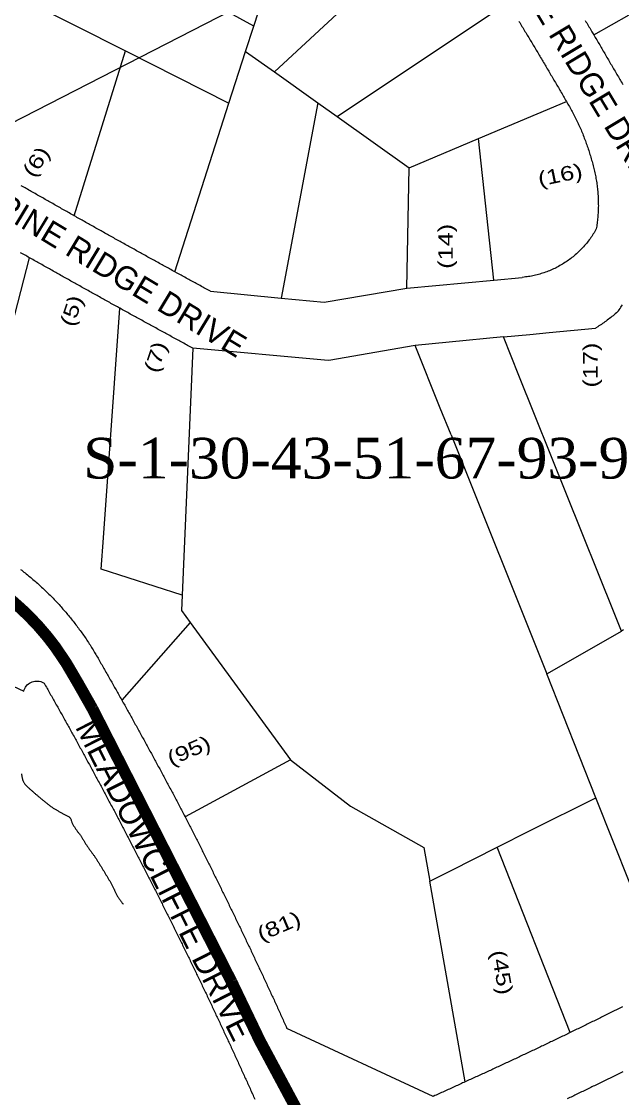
# Model space of a CAD drawing. Header units: millimetres. Extents: x 1745962 to 1749233, y 4525379 to 4529927.
# Drawn here: x 1748419.1 to 1748625.9, y 4527647.4 to 4528018 of the extents above; entities that cross this region are included whole.
import ezdxf
from ezdxf.enums import TextEntityAlignment as Align

# ---------------------------------------------------------------- set-up
doc = ezdxf.new("R2010")
doc.units = ezdxf.units.MM
doc.header["$LTSCALE"] = 10
doc.header["$MEASUREMENT"] = 0
for name, color, linetype in [('AROLL_ADDRESS', 44, 'Continuous'), ('AROLL_LOTS', 8, 'Continuous'), ('AROLL_ROADS', 7, 'Continuous'), ('WATER', 5, 'Continuous'), ('ZONING_STANDARDS', 140, 'Continuous'), ('ZONING_ZONES', 140, 'Continuous')]:
    doc.layers.add(name, color=color, linetype=linetype)
doc.styles.add('DUTCH', font='dutcheb.ttf')
doc.styles.add('Univers Condensed', font='UNVR57W.TTF')
doc.styles.add('Univers Light Condensed', font='unvr47a.ttf')

msp = doc.modelspace()

# ---------------------------------------------------------------- linework, layer by layer
at = {"layer": 'AROLL_LOTS'}
for p, q in [((1748616.05, 4528013.42), (1748710.79, 4528066.92)), ((1748499.05, 4528016.43), (1748430.33, 4528054.35)), ((1748506.19, 4528000.66), (1748566.02, 4528056.18)), ((1748499.05, 4528016.43), (1748507.57, 4528042.92)), ((1748419.6, 4528025.82), (1748454.92, 4528007.92)), ((1748527.7, 4527985.36), (1748586.42, 4528024.47)), ((1748496.25, 4528007.73), (1748499.05, 4528016.43)), ((1748437.29, 4527951.14), (1748454.92, 4528007.92)), ((1748454.92, 4528007.92), (1748490.52, 4527989.9)), ((1748490.52, 4527989.9), (1748496.25, 4528007.73)), ((1748496.25, 4528007.73), (1748506.19, 4528000.66)), ((1748506.19, 4528000.66), (1748521.1, 4527990.06)), ((1748471.86, 4527931.89), (1748490.52, 4527989.9)), ((1748521.1, 4527990.06), (1748508.52, 4527922.82)), ((1748521.1, 4527990.06), (1748527.7, 4527985.36)), ((1748576.44, 4527977.76), (1748606.65, 4527990.47)), ((1748527.7, 4527985.36), (1748552.55, 4527967.7)), ((1748552.55, 4527967.7), (1748576.44, 4527977.76)), ((1748581.68, 4527929.04), (1748576.44, 4527977.76)), ((1748551.67, 4527926.25), (1748552.55, 4527967.7)), ((1748406.86, 4527878.58), (1748421.88, 4527936.72)), ((1748551.67, 4527926.25), (1748581.68, 4527929.04)), ((1748581.68, 4527929.04), (1748591.41, 4527929.95)), ((1748484.12, 4527925.18), (1748508.52, 4527922.82)), ((1748523.32, 4527921.38), (1748551.67, 4527926.25)), ((1748447.35, 4527840.26), (1748452.99, 4527919.32)), ((1748508.52, 4527922.82), (1748523.32, 4527921.38)), ((1748600.67, 4527910.95), (1748616.69, 4527912.48)), ((1748584.96, 4527909.45), (1748566.28, 4527907.67)), ((1748584.96, 4527909.45), (1748594.08, 4527910.32)), ((1748594.08, 4527910.32), (1748600.67, 4527910.95)), ((1748478.05, 4527905.59), (1748474.39, 4527820.62)), ((1748523.4, 4527901.48), (1748478.05, 4527905.59)), ((1748554.56, 4527906.55), (1748524.87, 4527901.34)), ((1748566.28, 4527907.67), (1748554.56, 4527906.55)), ((1748563.25, 4527884.93), (1748554.56, 4527906.55)), ((1748524.87, 4527901.34), (1748523.4, 4527901.48)), ((1748566.95, 4527875.71), (1748563.25, 4527884.93)), ((1748566.95, 4527875.71), (1748599.94, 4527793.55)), ((1748446.52, 4527829.51), (1748447.35, 4527840.26)), ((1748474.39, 4527820.62), (1748446.52, 4527829.51)), ((1748474.39, 4527820.62), (1748474.16, 4527815.31)), ((1748474.16, 4527815.31), (1748477.21, 4527811.14)), ((1748625.59, 4527808.21), (1748623.08, 4527814.45)), ((1748477.21, 4527811.14), (1748453.67, 4527784.41)), ((1748477.21, 4527811.14), (1748511.66, 4527763.85)), ((1748603.32, 4527795.49), (1748625.59, 4527808.21)), ((1748626.25, 4527808.6), (1748625.59, 4527808.21)), ((1748398.88, 4527797.27), (1748419.92, 4527787.52)), ((1748599.94, 4527793.55), (1748603.32, 4527795.49)), ((1748616.8, 4527750.86), (1748599.94, 4527793.55)), ((1748511.66, 4527763.85), (1748475.48, 4527744.23)), ((1748511.66, 4527763.85), (1748532.36, 4527747.93)), ((1748594.17, 4527739.56), (1748616.8, 4527750.86)), ((1748642.01, 4527687.1), (1748616.8, 4527750.86)), ((1748532.36, 4527747.93), (1748557.55, 4527733.78)), ((1748582.77, 4527733.86), (1748594.17, 4527739.56)), ((1748566.96, 4527725.86), (1748582.77, 4527733.86)), ((1748607.97, 4527670.04), (1748582.77, 4527733.86)), ((1748557.55, 4527733.78), (1748559.65, 4527722.17)), ((1748559.65, 4527722.17), (1748566.96, 4527725.86)), ((1748571.84, 4527653.1), (1748559.65, 4527722.17)), ((1748560.75, 4527648.03), (1748510.48, 4527671.45))]:
    msp.add_line(p, q, dxfattribs=at)
for points in [[(1748590.32, 4528018.06), (1748590.58, 4528017.63), (1748590.84, 4528017.2), (1748591.1, 4528016.77), (1748591.35, 4528016.34), (1748591.61, 4528015.92), (1748591.87, 4528015.49), (1748592.13, 4528015.06), (1748592.38, 4528014.63), (1748592.65, 4528014.2), (1748592.9, 4528013.78), (1748593.16, 4528013.34), (1748593.41, 4528012.92), (1748593.68, 4528012.49), (1748593.93, 4528012.06), (1748594.18, 4528011.63), (1748594.44, 4528011.21), (1748594.7, 4528010.77), (1748594.96, 4528010.34), (1748595.21, 4528009.91), (1748595.47, 4528009.48), (1748595.73, 4528009.06), (1748595.98, 4528008.62), (1748596.24, 4528008.2), (1748596.49, 4528007.76), (1748596.75, 4528007.34), (1748597, 4528006.9), (1748597.26, 4528006.48), (1748597.52, 4528006.05), (1748597.77, 4528005.62), (1748598.03, 4528005.19), (1748598.28, 4528004.76), (1748598.53, 4528004.32), (1748598.79, 4528003.9), (1748599.04, 4528003.46), (1748599.3, 4528003.04), (1748599.55, 4528002.6), (1748599.8, 4528002.18), (1748600.06, 4528001.75), (1748600.32, 4528001.31), (1748600.57, 4528000.88), (1748600.83, 4528000.45), (1748601.08, 4528000.02), (1748601.33, 4527999.59), (1748601.59, 4527999.15), (1748601.83, 4527998.73), (1748602.09, 4527998.3), (1748602.34, 4527997.86), (1748602.59, 4527997.44), (1748602.85, 4527997), (1748603.1, 4527996.57), (1748603.35, 4527996.14), (1748603.61, 4527995.71), (1748603.86, 4527995.28), (1748604.11, 4527994.84), (1748604.36, 4527994.41), (1748604.61, 4527993.99), (1748604.86, 4527993.55), (1748605.12, 4527993.12), (1748605.37, 4527992.68), (1748605.62, 4527992.25), (1748605.88, 4527991.82), (1748606.12, 4527991.39), (1748606.37, 4527990.96), (1748606.65, 4527990.47)], [(1748613.11, 4528018.37), (1748613.37, 4528017.95), (1748613.62, 4528017.51), (1748613.88, 4528017.09), (1748614.14, 4528016.65), (1748614.4, 4528016.22), (1748614.65, 4528015.79), (1748614.9, 4528015.37), (1748615.16, 4528014.93), (1748615.41, 4528014.5), (1748615.66, 4528014.07), (1748616.05, 4528013.42)], [(1748616.05, 4528013.42), (1748616.3, 4528012.98), (1748616.56, 4528012.56), (1748616.81, 4528012.12), (1748617.06, 4528011.69), (1748617.32, 4528011.27), (1748617.57, 4528010.83), (1748617.82, 4528010.4), (1748618.08, 4528009.97), (1748618.33, 4528009.54), (1748618.58, 4528009.1), (1748618.84, 4528008.68), (1748619.09, 4528008.24), (1748619.33, 4528007.81), (1748619.59, 4528007.38), (1748619.84, 4528006.95), (1748620.09, 4528006.52), (1748620.35, 4528006.08), (1748620.6, 4528005.65), (1748620.85, 4528005.21), (1748621.11, 4528004.79), (1748621.35, 4528004.36), (1748621.6, 4528003.92), (1748621.85, 4528003.49), (1748622.11, 4528003.06), (1748622.36, 4528002.62), (1748622.6, 4528002.19), (1748622.86, 4528001.76), (1748623.11, 4528001.33), (1748623.36, 4528000.9), (1748623.73, 4528000.24)], [(1748623.73, 4528000.24), (1748624, 4527999.81), (1748624.25, 4527999.38), (1748624.52, 4527998.96), (1748624.77, 4527998.52), (1748625.03, 4527998.1), (1748625.27, 4527997.66), (1748625.52, 4527997.23), (1748625.77, 4527996.8), (1748626.02, 4527996.35)], [(1748606.65, 4527990.47), (1748606.92, 4527990.04), (1748607.16, 4527989.61), (1748607.41, 4527989.18), (1748607.66, 4527988.74), (1748607.9, 4527988.3), (1748608.15, 4527987.87), (1748608.39, 4527987.43), (1748608.63, 4527986.99), (1748608.86, 4527986.55), (1748609.09, 4527986.1), (1748609.32, 4527985.66), (1748609.54, 4527985.22), (1748609.77, 4527984.77), (1748609.99, 4527984.32), (1748610.21, 4527983.87), (1748610.43, 4527983.42), (1748610.63, 4527982.96), (1748610.85, 4527982.51), (1748611.05, 4527982.06), (1748611.26, 4527981.6), (1748611.46, 4527981.15), (1748611.66, 4527980.69), (1748611.86, 4527980.23), (1748612.05, 4527979.76), (1748612.24, 4527979.3), (1748612.43, 4527978.84), (1748612.61, 4527978.37), (1748612.79, 4527977.91), (1748612.97, 4527977.44), (1748613.15, 4527976.97), (1748613.32, 4527976.51), (1748613.49, 4527976.04), (1748613.65, 4527975.57), (1748613.82, 4527975.09), (1748613.99, 4527974.61), (1748614.15, 4527974.15), (1748614.3, 4527973.67), (1748614.46, 4527973.19), (1748614.6, 4527972.72), (1748614.75, 4527972.24), (1748614.89, 4527971.76), (1748615.04, 4527971.28), (1748615.18, 4527970.8), (1748615.31, 4527970.32), (1748615.45, 4527969.84), (1748615.58, 4527969.35), (1748615.7, 4527968.87), (1748615.82, 4527968.39), (1748615.95, 4527967.9), (1748616.07, 4527967.41), (1748616.29, 4527966.46)], [(1748616.29, 4527966.46), (1748616.4, 4527965.97), (1748616.51, 4527965.48), (1748616.61, 4527964.99), (1748616.71, 4527964.5), (1748616.8, 4527964.01), (1748616.89, 4527963.52), (1748616.98, 4527963.03), (1748617.05, 4527962.53), (1748617.13, 4527962.04), (1748617.2, 4527961.54), (1748617.26, 4527961.04), (1748617.32, 4527960.55), (1748617.37, 4527960.06), (1748617.42, 4527959.56), (1748617.46, 4527959.05), (1748617.5, 4527958.56), (1748617.53, 4527958.06), (1748617.56, 4527957.56), (1748617.58, 4527957.06), (1748617.6, 4527956.56), (1748617.61, 4527956.07), (1748617.62, 4527955.56), (1748617.62, 4527955.07), (1748617.63, 4527954.56), (1748617.62, 4527954.06), (1748617.61, 4527953.56), (1748617.59, 4527953.07), (1748617.56, 4527952.56), (1748617.54, 4527952.07), (1748617.5, 4527951.57), (1748617.47, 4527951.06), (1748617.42, 4527950.57), (1748617.38, 4527950.07), (1748617.32, 4527949.58), (1748617.27, 4527949.07), (1748617.2, 4527948.58), (1748617.14, 4527948.08), (1748617.06, 4527947.6), (1748616.99, 4527947.09), (1748616.9, 4527946.6)], [(1748437.29, 4527951.14), (1748436.86, 4527951.37), (1748436.42, 4527951.62), (1748435.99, 4527951.87), (1748435.55, 4527952.12), (1748435.11, 4527952.36), (1748434.68, 4527952.61), (1748434.24, 4527952.86), (1748433.81, 4527953.1), (1748433.38, 4527953.35), (1748432.94, 4527953.59), (1748432.5, 4527953.84), (1748432.07, 4527954.09), (1748431.63, 4527954.33), (1748431.19, 4527954.58), (1748430.77, 4527954.83), (1748430.33, 4527955.07), (1748429.89, 4527955.32), (1748429.46, 4527955.57), (1748429.02, 4527955.81), (1748428.59, 4527956.06), (1748428.15, 4527956.31), (1748427.72, 4527956.55), (1748427.29, 4527956.8), (1748426.85, 4527957.05), (1748426.42, 4527957.3), (1748425.98, 4527957.54), (1748425.54, 4527957.79), (1748425.12, 4527958.04), (1748424.68, 4527958.29), (1748424.24, 4527958.53), (1748423.81, 4527958.78), (1748423.37, 4527959.03), (1748422.94, 4527959.28), (1748422.51, 4527959.52), (1748422.07, 4527959.77), (1748421.64, 4527960.02), (1748421.2, 4527960.27), (1748420.77, 4527960.52), (1748420.34, 4527960.77), (1748419.9, 4527961.01), (1748419.47, 4527961.26), (1748419.03, 4527961.51)], [(1748471.86, 4527931.89), (1748471.42, 4527932.12), (1748470.99, 4527932.37), (1748470.55, 4527932.61), (1748470.11, 4527932.85), (1748469.67, 4527933.09), (1748469.23, 4527933.33), (1748468.8, 4527933.57), (1748468.36, 4527933.81), (1748467.92, 4527934.05), (1748467.48, 4527934.3), (1748467.04, 4527934.54), (1748466.61, 4527934.78), (1748466.17, 4527935.02), (1748465.73, 4527935.26), (1748465.29, 4527935.5), (1748464.85, 4527935.74), (1748464.41, 4527935.98), (1748463.98, 4527936.23), (1748463.54, 4527936.47), (1748463.1, 4527936.71), (1748462.66, 4527936.95), (1748462.23, 4527937.19), (1748461.79, 4527937.44), (1748461.35, 4527937.68), (1748460.91, 4527937.93), (1748460.48, 4527938.16), (1748460.05, 4527938.41), (1748459.61, 4527938.65), (1748459.17, 4527938.89), (1748458.73, 4527939.14), (1748458.3, 4527939.38), (1748457.86, 4527939.62), (1748457.42, 4527939.86), (1748456.98, 4527940.1), (1748456.55, 4527940.35), (1748456.11, 4527940.59), (1748455.67, 4527940.83), (1748455.23, 4527941.07), (1748454.8, 4527941.32), (1748454.36, 4527941.56), (1748453.92, 4527941.81), (1748453.48, 4527942.06), (1748453.05, 4527942.29), (1748452.62, 4527942.53), (1748452.18, 4527942.77), (1748451.74, 4527943.03), (1748451.3, 4527943.27), (1748450.87, 4527943.51), (1748450.43, 4527943.76), (1748449.99, 4527944), (1748449.55, 4527944.24), (1748449.12, 4527944.49), (1748448.68, 4527944.73), (1748448.25, 4527944.98), (1748447.82, 4527945.22), (1748447.38, 4527945.46), (1748446.94, 4527945.71), (1748446.5, 4527945.95), (1748446.07, 4527946.2), (1748445.63, 4527946.44), (1748445.19, 4527946.68), (1748444.76, 4527946.93), (1748444.32, 4527947.17), (1748443.88, 4527947.42), (1748443.45, 4527947.66), (1748443.02, 4527947.91), (1748442.58, 4527948.15), (1748442.15, 4527948.4), (1748441.71, 4527948.64), (1748441.27, 4527948.88), (1748440.83, 4527949.14), (1748440.4, 4527949.38), (1748439.96, 4527949.63), (1748439.53, 4527949.86), (1748439.1, 4527950.11), (1748438.66, 4527950.36), (1748438.22, 4527950.61), (1748437.79, 4527950.86), (1748437.29, 4527951.14)], [(1748616.9, 4527946.6), (1748616.66, 4527946.16), (1748616.41, 4527945.74), (1748616.15, 4527945.3), (1748615.89, 4527944.88), (1748615.62, 4527944.46), (1748615.33, 4527944.05), (1748615.06, 4527943.63), (1748614.76, 4527943.22), (1748614.46, 4527942.82), (1748614.16, 4527942.42), (1748613.86, 4527942.04), (1748613.54, 4527941.64), (1748613.22, 4527941.26), (1748612.9, 4527940.88), (1748612.56, 4527940.51), (1748612.22, 4527940.14), (1748611.88, 4527939.78), (1748611.53, 4527939.42), (1748611.17, 4527939.07), (1748610.81, 4527938.72), (1748610.44, 4527938.38), (1748610.08, 4527938.05), (1748609.7, 4527937.71), (1748609.32, 4527937.39), (1748608.94, 4527937.07), (1748608.55, 4527936.76), (1748608.15, 4527936.46), (1748607.75, 4527936.15), (1748607.35, 4527935.86), (1748606.94, 4527935.58), (1748606.52, 4527935.29), (1748606.1, 4527935.02), (1748605.68, 4527934.75), (1748605.26, 4527934.49), (1748604.82, 4527934.24), (1748604.39, 4527933.98), (1748603.96, 4527933.74), (1748603.51, 4527933.51), (1748603.07, 4527933.28), (1748602.61, 4527933.06), (1748602.17, 4527932.85), (1748601.71, 4527932.64), (1748601.25, 4527932.44), (1748600.79, 4527932.25), (1748600.32, 4527932.06), (1748599.86, 4527931.88), (1748599.39, 4527931.71), (1748598.92, 4527931.55), (1748598.44, 4527931.39), (1748597.97, 4527931.24), (1748597.49, 4527931.1), (1748597.01, 4527930.96), (1748596.52, 4527930.83), (1748596.04, 4527930.71), (1748595.55, 4527930.6), (1748595.06, 4527930.49), (1748594.57, 4527930.4), (1748594.08, 4527930.3), (1748593.59, 4527930.23), (1748593.09, 4527930.15), (1748592.6, 4527930.08), (1748592.1, 4527930.03), (1748591.41, 4527929.95)], [(1748421.88, 4527936.72), (1748421.45, 4527936.96), (1748421.02, 4527937.22), (1748420.58, 4527937.47), (1748420.14, 4527937.71), (1748419.71, 4527937.96), (1748419.27, 4527938.21), (1748418.84, 4527938.44)], [(1748441.37, 4527925.78), (1748440.93, 4527926.02), (1748440.49, 4527926.26), (1748440.06, 4527926.51), (1748439.62, 4527926.75), (1748439.18, 4527926.99), (1748438.75, 4527927.24), (1748438.31, 4527927.48), (1748437.87, 4527927.72), (1748437.43, 4527927.97), (1748437.01, 4527928.21), (1748436.57, 4527928.45), (1748436.13, 4527928.7), (1748435.69, 4527928.94), (1748435.26, 4527929.19), (1748434.82, 4527929.43), (1748434.38, 4527929.67), (1748433.95, 4527929.92), (1748433.51, 4527930.16), (1748433.07, 4527930.41), (1748432.64, 4527930.65), (1748432.21, 4527930.9), (1748431.77, 4527931.14), (1748431.34, 4527931.39), (1748430.9, 4527931.63), (1748430.46, 4527931.88), (1748430.02, 4527932.13), (1748429.59, 4527932.38), (1748429.15, 4527932.62), (1748428.72, 4527932.86), (1748428.29, 4527933.1), (1748427.85, 4527933.36), (1748427.41, 4527933.6), (1748426.98, 4527933.85), (1748426.54, 4527934.09), (1748426.1, 4527934.34), (1748425.66, 4527934.58), (1748425.24, 4527934.83), (1748424.8, 4527935.07), (1748424.37, 4527935.32), (1748423.93, 4527935.57), (1748423.49, 4527935.81), (1748423.06, 4527936.06), (1748422.62, 4527936.3), (1748421.88, 4527936.72)], [(1748484.12, 4527925.18), (1748483.68, 4527925.42), (1748483.24, 4527925.66), (1748482.8, 4527925.9), (1748482.36, 4527926.14), (1748481.92, 4527926.38), (1748481.48, 4527926.62), (1748481.05, 4527926.86), (1748480.61, 4527927.1), (1748480.17, 4527927.33), (1748479.73, 4527927.57), (1748479.29, 4527927.81), (1748478.85, 4527928.05), (1748478.41, 4527928.29), (1748477.98, 4527928.53), (1748477.54, 4527928.78), (1748477.1, 4527929.02), (1748476.66, 4527929.26), (1748476.22, 4527929.5), (1748475.78, 4527929.73), (1748475.34, 4527929.97), (1748474.9, 4527930.21), (1748474.47, 4527930.45), (1748474.03, 4527930.69), (1748473.59, 4527930.93), (1748473.15, 4527931.17), (1748472.71, 4527931.41), (1748471.86, 4527931.89)], [(1748452.99, 4527919.32), (1748452.55, 4527919.56), (1748452.11, 4527919.8), (1748451.68, 4527920.04), (1748451.25, 4527920.28), (1748450.81, 4527920.53), (1748450.37, 4527920.77), (1748449.93, 4527921.01), (1748449.49, 4527921.25), (1748449.06, 4527921.49), (1748448.62, 4527921.73), (1748448.18, 4527921.98), (1748447.74, 4527922.23), (1748447.31, 4527922.47), (1748446.87, 4527922.71), (1748446.43, 4527922.96), (1748445.99, 4527923.2), (1748445.56, 4527923.44), (1748445.12, 4527923.68), (1748444.68, 4527923.93), (1748444.24, 4527924.17), (1748443.81, 4527924.41), (1748443.38, 4527924.65), (1748442.94, 4527924.9), (1748442.5, 4527925.14), (1748442.07, 4527925.38), (1748441.37, 4527925.78)], [(1748478.05, 4527905.59), (1748477.61, 4527905.82), (1748477.18, 4527906.06), (1748476.74, 4527906.3), (1748476.3, 4527906.54), (1748475.86, 4527906.77), (1748475.42, 4527907.01), (1748474.98, 4527907.26), (1748474.54, 4527907.5), (1748474.1, 4527907.74), (1748473.66, 4527907.97), (1748473.22, 4527908.21), (1748472.79, 4527908.45), (1748472.35, 4527908.69), (1748471.91, 4527908.93), (1748471.47, 4527909.17), (1748471.03, 4527909.4), (1748470.59, 4527909.64), (1748470.15, 4527909.89), (1748469.71, 4527910.13), (1748469.28, 4527910.37), (1748468.84, 4527910.61), (1748468.4, 4527910.85), (1748467.96, 4527911.09), (1748467.52, 4527911.32), (1748467.07, 4527911.56), (1748466.63, 4527911.8), (1748466.2, 4527912.05), (1748465.76, 4527912.29), (1748465.32, 4527912.53), (1748464.88, 4527912.77), (1748464.44, 4527913.01), (1748464, 4527913.25), (1748463.57, 4527913.49), (1748463.13, 4527913.73), (1748462.7, 4527913.97), (1748462.26, 4527914.21), (1748461.82, 4527914.45), (1748461.38, 4527914.69), (1748460.95, 4527914.93), (1748460.51, 4527915.17), (1748460.07, 4527915.41), (1748459.63, 4527915.65), (1748459.19, 4527915.9), (1748458.75, 4527916.14), (1748458.32, 4527916.38), (1748457.88, 4527916.62), (1748457.44, 4527916.86), (1748457, 4527917.1), (1748456.56, 4527917.34), (1748456.12, 4527917.58), (1748455.69, 4527917.83), (1748455.25, 4527918.07), (1748454.81, 4527918.31), (1748454.37, 4527918.55), (1748453.94, 4527918.79), (1748453.5, 4527919.04), (1748452.99, 4527919.32)], [(1748624.58, 4527918.38), (1748624.83, 4527918.82), (1748625.09, 4527919.25), (1748625.36, 4527919.67), (1748625.64, 4527920.09), (1748625.93, 4527920.49)], [(1748624.58, 4527918.38), (1748624.21, 4527918.06), (1748623.83, 4527917.73), (1748623.45, 4527917.4), (1748623.07, 4527917.08), (1748622.68, 4527916.76), (1748622.29, 4527916.45), (1748621.9, 4527916.14), (1748621.5, 4527915.83), (1748621.12, 4527915.52), (1748620.71, 4527915.23), (1748620.31, 4527914.92), (1748619.91, 4527914.63), (1748619.5, 4527914.34), (1748619.09, 4527914.06), (1748618.67, 4527913.77), (1748618.26, 4527913.49), (1748617.84, 4527913.22), (1748617.43, 4527912.94), (1748616.69, 4527912.48)], [(1748623.08, 4527814.45), (1748590.27, 4527896.21), (1748584.96, 4527909.45)], [(1748418.8, 4527829.45), (1748419.2, 4527829.15), (1748419.6, 4527828.84), (1748419.99, 4527828.53), (1748420.38, 4527828.22), (1748420.77, 4527827.91), (1748421.16, 4527827.59), (1748421.55, 4527827.27), (1748421.93, 4527826.95), (1748422.31, 4527826.64), (1748422.7, 4527826.32), (1748423.08, 4527825.99), (1748423.46, 4527825.66), (1748423.84, 4527825.34), (1748424.21, 4527825.01), (1748424.59, 4527824.68), (1748424.95, 4527824.34), (1748425.33, 4527824), (1748425.7, 4527823.67), (1748426.06, 4527823.34), (1748426.43, 4527822.99), (1748426.79, 4527822.65), (1748427.16, 4527822.31), (1748427.52, 4527821.96), (1748427.87, 4527821.61), (1748428.24, 4527821.27), (1748428.59, 4527820.92), (1748428.95, 4527820.56), (1748429.3, 4527820.21), (1748429.65, 4527819.85), (1748430, 4527819.49), (1748430.35, 4527819.13), (1748430.69, 4527818.77), (1748431.04, 4527818.41), (1748431.37, 4527818.04), (1748431.72, 4527817.67), (1748432.06, 4527817.31), (1748432.39, 4527816.94), (1748432.73, 4527816.57), (1748433.06, 4527816.19), (1748433.39, 4527815.81), (1748433.72, 4527815.44), (1748434.05, 4527815.07), (1748434.37, 4527814.68), (1748434.69, 4527814.3), (1748435.01, 4527813.92), (1748435.34, 4527813.54), (1748435.66, 4527813.15), (1748435.97, 4527812.76), (1748436.28, 4527812.37), (1748436.6, 4527811.98), (1748436.91, 4527811.59), (1748437.22, 4527811.2), (1748437.52, 4527810.8), (1748437.83, 4527810.41), (1748438.14, 4527810.01), (1748438.43, 4527809.61), (1748438.73, 4527809.2), (1748439.03, 4527808.81), (1748439.32, 4527808.4), (1748439.62, 4527808), (1748439.91, 4527807.59), (1748440.2, 4527807.18), (1748440.48, 4527806.78), (1748440.77, 4527806.36), (1748441.05, 4527805.95), (1748441.33, 4527805.54), (1748441.61, 4527805.12), (1748441.89, 4527804.7), (1748442.16, 4527804.29), (1748442.44, 4527803.87), (1748442.71, 4527803.45), (1748442.97, 4527803.03), (1748443.24, 4527802.6), (1748443.5, 4527802.17), (1748443.77, 4527801.75), (1748444.03, 4527801.33), (1748444.29, 4527800.89), (1748444.73, 4527800.14), (1748444.99, 4527799.7), (1748445.23, 4527799.27), (1748445.48, 4527798.84), (1748445.73, 4527798.4), (1748445.98, 4527797.97), (1748446.23, 4527797.54), (1748446.47, 4527797.1), (1748446.73, 4527796.67), (1748446.98, 4527796.24), (1748447.22, 4527795.8), (1748447.47, 4527795.37), (1748447.72, 4527794.94), (1748447.97, 4527794.5), (1748448.21, 4527794.07), (1748448.46, 4527793.63), (1748448.71, 4527793.2), (1748448.96, 4527792.76), (1748449.2, 4527792.33), (1748449.45, 4527791.9), (1748449.7, 4527791.46), (1748449.95, 4527791.02), (1748450.19, 4527790.59), (1748450.44, 4527790.15), (1748450.68, 4527789.72), (1748450.93, 4527789.28), (1748451.18, 4527788.85), (1748451.42, 4527788.42), (1748451.67, 4527787.98), (1748451.91, 4527787.54), (1748452.17, 4527787.11), (1748452.41, 4527786.68), (1748452.65, 4527786.23), (1748452.9, 4527785.8), (1748453.14, 4527785.37), (1748453.38, 4527784.93), (1748453.67, 4527784.41), (1748453.93, 4527783.97), (1748454.17, 4527783.54), (1748454.41, 4527783.1), (1748454.65, 4527782.67), (1748454.9, 4527782.23), (1748455.14, 4527781.79), (1748455.38, 4527781.35), (1748455.63, 4527780.92), (1748455.88, 4527780.48), (1748456.12, 4527780.05), (1748456.36, 4527779.61), (1748456.6, 4527779.17), (1748456.84, 4527778.73), (1748457.09, 4527778.3), (1748457.33, 4527777.86), (1748457.58, 4527777.43), (1748457.82, 4527776.99), (1748458.06, 4527776.54), (1748458.3, 4527776.11), (1748458.54, 4527775.67), (1748458.78, 4527775.24), (1748459.02, 4527774.8), (1748459.26, 4527774.36), (1748459.51, 4527773.93), (1748459.75, 4527773.49), (1748459.99, 4527773.04), (1748460.23, 4527772.61), (1748460.47, 4527772.17), (1748460.71, 4527771.73), (1748460.95, 4527771.29), (1748461.19, 4527770.86), (1748461.43, 4527770.42), (1748461.67, 4527769.98), (1748461.91, 4527769.54), (1748462.16, 4527769.1), (1748462.4, 4527768.66), (1748462.64, 4527768.22), (1748462.88, 4527767.78), (1748463.11, 4527767.34), (1748463.35, 4527766.91), (1748463.59, 4527766.47), (1748463.83, 4527766.03), (1748464.07, 4527765.59), (1748464.31, 4527765.15), (1748464.54, 4527764.71), (1748464.78, 4527764.27), (1748465.02, 4527763.83), (1748465.26, 4527763.39), (1748465.5, 4527762.96), (1748465.73, 4527762.52), (1748465.97, 4527762.08), (1748466.21, 4527761.64), (1748466.45, 4527761.19), (1748466.68, 4527760.76), (1748466.92, 4527760.31), (1748467.16, 4527759.87), (1748467.4, 4527759.43), (1748467.63, 4527758.99), (1748467.87, 4527758.55), (1748468.11, 4527758.11), (1748468.35, 4527757.67), (1748468.59, 4527757.23), (1748468.81, 4527756.79), (1748469.05, 4527756.35), (1748469.29, 4527755.9), (1748469.52, 4527755.47), (1748469.76, 4527755.03), (1748469.99, 4527754.59), (1748470.23, 4527754.15), (1748470.47, 4527753.71), (1748470.7, 4527753.26), (1748470.94, 4527752.82), (1748471.17, 4527752.38), (1748471.41, 4527751.94), (1748471.64, 4527751.5), (1748471.88, 4527751.05), (1748472.11, 4527750.61), (1748472.35, 4527750.17), (1748472.58, 4527749.73), (1748472.82, 4527749.28), (1748473.05, 4527748.84), (1748473.28, 4527748.4), (1748473.52, 4527747.96), (1748473.75, 4527747.52), (1748473.99, 4527747.08), (1748474.22, 4527746.64), (1748474.44, 4527746.19), (1748474.68, 4527745.75), (1748474.91, 4527745.31), (1748475.15, 4527744.86), (1748475.48, 4527744.23), (1748475.71, 4527743.79), (1748475.94, 4527743.34), (1748476.16, 4527742.89), (1748476.39, 4527742.44), (1748476.62, 4527742.01), (1748476.85, 4527741.56), (1748477.07, 4527741.11), (1748477.29, 4527740.67), (1748477.52, 4527740.22), (1748477.75, 4527739.77), (1748477.98, 4527739.32), (1748478.2, 4527738.89), (1748478.42, 4527738.44), (1748478.65, 4527737.99), (1748478.88, 4527737.55), (1748479.11, 4527737.1), (1748479.33, 4527736.65), (1748479.55, 4527736.21), (1748479.78, 4527735.76), (1748480.01, 4527735.31), (1748480.23, 4527734.87), (1748480.45, 4527734.42), (1748480.68, 4527733.97), (1748480.9, 4527733.53), (1748481.13, 4527733.08), (1748481.35, 4527732.63), (1748481.57, 4527732.19), (1748481.8, 4527731.74), (1748482.03, 4527731.29), (1748482.24, 4527730.85), (1748482.47, 4527730.4), (1748482.69, 4527729.94), (1748482.91, 4527729.5), (1748483.13, 4527729.05), (1748483.36, 4527728.6), (1748483.59, 4527728.16), (1748483.81, 4527727.71), (1748484.03, 4527727.26), (1748484.25, 4527726.81), (1748484.48, 4527726.36), (1748484.69, 4527725.92), (1748484.92, 4527725.47), (1748485.14, 4527725.03), (1748485.36, 4527724.57), (1748485.58, 4527724.12), (1748485.8, 4527723.68), (1748486.03, 4527723.23), (1748486.24, 4527722.78), (1748486.47, 4527722.33), (1748486.69, 4527721.89), (1748486.9, 4527721.43), (1748487.13, 4527720.98), (1748487.35, 4527720.54), (1748487.58, 4527720.09), (1748487.79, 4527719.64), (1748488.01, 4527719.19), (1748488.23, 4527718.74), (1748488.45, 4527718.29), (1748488.67, 4527717.85), (1748488.88, 4527717.39), (1748489.11, 4527716.94), (1748489.33, 4527716.5), (1748489.54, 4527716.05), (1748489.76, 4527715.6), (1748489.99, 4527715.14), (1748490.2, 4527714.7), (1748490.42, 4527714.25), (1748490.64, 4527713.8), (1748490.86, 4527713.34), (1748491.08, 4527712.9), (1748491.29, 4527712.44), (1748491.51, 4527712), (1748491.73, 4527711.55), (1748491.95, 4527711.1), (1748492.16, 4527710.65), (1748492.39, 4527710.2), (1748492.6, 4527709.75), (1748492.82, 4527709.3), (1748493.04, 4527708.85), (1748493.25, 4527708.39), (1748493.47, 4527707.95), (1748493.68, 4527707.49), (1748493.9, 4527707.04), (1748494.12, 4527706.59), (1748494.33, 4527706.14), (1748494.55, 4527705.7), (1748494.77, 4527705.24), (1748494.98, 4527704.79), (1748495.2, 4527704.34), (1748495.41, 4527703.89), (1748495.63, 4527703.43), (1748495.84, 4527702.98), (1748496.06, 4527702.54), (1748496.28, 4527702.08), (1748496.49, 4527701.63), (1748496.71, 4527701.17), (1748496.91, 4527700.73), (1748497.13, 4527700.28), (1748497.34, 4527699.82), (1748497.56, 4527699.37), (1748497.77, 4527698.91), (1748497.99, 4527698.47), (1748498.21, 4527698.02), (1748498.41, 4527697.56), (1748498.63, 4527697.11), (1748498.84, 4527696.66), (1748499.06, 4527696.2), (1748499.27, 4527695.76), (1748499.48, 4527695.31), (1748499.7, 4527694.85), (1748499.91, 4527694.4), (1748500.12, 4527693.95), (1748500.33, 4527693.49), (1748500.55, 4527693.04), (1748500.75, 4527692.59), (1748500.97, 4527692.13), (1748501.18, 4527691.68), (1748501.39, 4527691.23), (1748501.6, 4527690.77), (1748501.82, 4527690.32), (1748502.02, 4527689.87), (1748502.24, 4527689.41), (1748502.45, 4527688.96), (1748502.66, 4527688.51), (1748502.87, 4527688.05), (1748503.08, 4527687.6), (1748503.29, 4527687.15), (1748503.5, 4527686.7), (1748503.71, 4527686.24), (1748503.92, 4527685.79), (1748504.13, 4527685.34), (1748504.34, 4527684.88), (1748504.55, 4527684.42), (1748504.76, 4527683.97), (1748504.97, 4527683.52), (1748505.18, 4527683.07), (1748505.39, 4527682.61), (1748505.6, 4527682.16), (1748505.81, 4527681.7), (1748506.02, 4527681.25), (1748506.22, 4527680.8), (1748506.44, 4527680.34), (1748506.64, 4527679.89), (1748506.85, 4527679.43), (1748507.06, 4527678.97), (1748507.26, 4527678.52), (1748507.48, 4527678.07), (1748507.68, 4527677.61), (1748507.89, 4527677.16), (1748508.1, 4527676.7), (1748508.3, 4527676.24), (1748508.51, 4527675.79), (1748508.72, 4527675.34), (1748508.93, 4527674.88), (1748509.13, 4527674.42), (1748509.34, 4527673.97), (1748509.54, 4527673.51), (1748509.76, 4527673.06), (1748509.96, 4527672.61), (1748510.16, 4527672.15), (1748510.48, 4527671.45)], [(1748419.92, 4527787.52), (1748420.06, 4527788), (1748420.25, 4527788.46), (1748420.5, 4527788.9), (1748420.79, 4527789.31), (1748421.12, 4527789.68), (1748421.49, 4527790.01), (1748421.89, 4527790.31), (1748422.33, 4527790.56), (1748422.79, 4527790.75), (1748423.27, 4527790.9), (1748423.76, 4527790.99), (1748424.25, 4527791.03), (1748424.75, 4527791.02), (1748425.25, 4527790.95), (1748425.73, 4527790.82), (1748426.2, 4527790.65), (1748426.94, 4527790.24)], [(1748426.94, 4527790.24), (1748427.18, 4527789.81), (1748427.43, 4527789.37), (1748427.68, 4527788.94), (1748427.93, 4527788.5), (1748428.17, 4527788.07), (1748428.42, 4527787.63), (1748428.67, 4527787.2), (1748428.91, 4527786.76), (1748429.16, 4527786.32), (1748429.4, 4527785.89), (1748429.65, 4527785.46), (1748429.89, 4527785.02), (1748430.14, 4527784.59), (1748430.39, 4527784.15), (1748430.63, 4527783.71), (1748430.87, 4527783.28), (1748431.12, 4527782.83), (1748431.36, 4527782.4), (1748431.61, 4527781.97), (1748431.85, 4527781.53), (1748432.1, 4527781.1), (1748432.34, 4527780.66), (1748432.58, 4527780.22), (1748432.83, 4527779.79), (1748433.08, 4527779.35), (1748433.32, 4527778.92), (1748433.56, 4527778.48), (1748433.8, 4527778.04), (1748434.04, 4527777.6), (1748434.29, 4527777.17), (1748434.53, 4527776.73), (1748434.78, 4527776.3), (1748435.02, 4527775.86), (1748435.26, 4527775.41), (1748435.5, 4527774.98), (1748435.75, 4527774.54), (1748435.99, 4527774.11), (1748436.23, 4527773.67), (1748436.48, 4527773.24), (1748436.72, 4527772.79), (1748436.96, 4527772.35), (1748437.2, 4527771.92), (1748437.44, 4527771.48), (1748437.68, 4527771.04), (1748437.92, 4527770.61), (1748438.16, 4527770.17), (1748438.4, 4527769.73), (1748438.65, 4527769.29), (1748438.89, 4527768.85), (1748439.13, 4527768.41), (1748439.37, 4527767.97), (1748439.61, 4527767.54), (1748439.85, 4527767.1), (1748440.09, 4527766.66), (1748440.33, 4527766.22), (1748440.57, 4527765.78), (1748440.81, 4527765.34), (1748441.04, 4527764.91), (1748441.28, 4527764.47), (1748441.52, 4527764.02), (1748441.76, 4527763.58), (1748442, 4527763.14), (1748442.24, 4527762.71), (1748442.48, 4527762.27), (1748442.72, 4527761.83), (1748442.96, 4527761.39), (1748443.2, 4527760.95), (1748443.44, 4527760.51), (1748443.68, 4527760.07), (1748443.91, 4527759.63), (1748444.15, 4527759.19), (1748444.39, 4527758.75), (1748444.62, 4527758.31), (1748444.86, 4527757.87), (1748445.1, 4527757.43), (1748445.34, 4527756.99), (1748445.57, 4527756.55), (1748445.81, 4527756.11), (1748446.05, 4527755.67), (1748446.28, 4527755.23), (1748446.52, 4527754.79), (1748446.76, 4527754.35), (1748446.99, 4527753.91), (1748447.23, 4527753.47), (1748447.46, 4527753.03), (1748447.7, 4527752.59), (1748447.94, 4527752.15), (1748448.17, 4527751.7), (1748448.41, 4527751.26), (1748448.64, 4527750.82), (1748448.88, 4527750.38), (1748449.11, 4527749.94), (1748449.35, 4527749.5), (1748449.57, 4527749.05), (1748449.81, 4527748.61), (1748450.04, 4527748.17), (1748450.28, 4527747.73), (1748450.51, 4527747.29), (1748450.75, 4527746.84), (1748450.98, 4527746.41), (1748451.22, 4527745.97), (1748451.45, 4527745.52), (1748451.69, 4527745.08), (1748451.92, 4527744.64), (1748452.15, 4527744.19), (1748452.39, 4527743.75), (1748452.62, 4527743.31), (1748452.85, 4527742.86), (1748453.09, 4527742.42), (1748453.32, 4527741.99), (1748453.54, 4527741.54), (1748453.78, 4527741.1), (1748454.01, 4527740.66), (1748454.24, 4527740.21), (1748454.48, 4527739.77), (1748454.71, 4527739.32), (1748454.94, 4527738.88), (1748455.17, 4527738.44), (1748455.41, 4527738), (1748455.64, 4527737.55), (1748455.87, 4527737.11), (1748456.09, 4527736.66), (1748456.33, 4527736.22), (1748456.56, 4527735.77), (1748456.79, 4527735.34), (1748457.02, 4527734.89), (1748457.25, 4527734.45), (1748457.48, 4527734), (1748457.72, 4527733.56), (1748457.94, 4527733.11), (1748458.17, 4527732.68), (1748458.4, 4527732.23), (1748458.63, 4527731.78), (1748458.86, 4527731.34), (1748459.09, 4527730.9), (1748459.32, 4527730.45), (1748459.55, 4527730.01), (1748459.77, 4527729.56), (1748460, 4527729.11), (1748460.23, 4527728.68), (1748460.46, 4527728.23), (1748460.69, 4527727.78), (1748460.92, 4527727.34), (1748461.14, 4527726.9), (1748461.37, 4527726.45), (1748461.6, 4527726), (1748461.83, 4527725.56), (1748462.06, 4527725.11), (1748462.28, 4527724.67), (1748462.51, 4527724.22), (1748462.74, 4527723.77), (1748462.97, 4527723.33), (1748463.2, 4527722.89), (1748463.43, 4527722.44), (1748463.64, 4527721.99), (1748463.87, 4527721.55), (1748464.1, 4527721.1), (1748464.33, 4527720.66), (1748464.56, 4527720.21), (1748464.78, 4527719.77), (1748465, 4527719.32), (1748465.23, 4527718.87), (1748465.46, 4527718.43), (1748465.68, 4527717.98), (1748465.9, 4527717.53), (1748466.13, 4527717.09), (1748466.36, 4527716.64), (1748466.58, 4527716.19), (1748466.8, 4527715.75), (1748467.03, 4527715.3), (1748467.26, 4527714.85), (1748467.48, 4527714.41), (1748467.7, 4527713.96), (1748467.93, 4527713.51), (1748468.15, 4527713.07), (1748468.38, 4527712.62), (1748468.6, 4527712.17), (1748468.82, 4527711.73), (1748469.05, 4527711.28), (1748469.27, 4527710.83), (1748469.49, 4527710.39), (1748469.72, 4527709.93), (1748469.94, 4527709.49), (1748470.16, 4527709.04), (1748470.38, 4527708.59), (1748470.61, 4527708.15), (1748470.83, 4527707.7), (1748471.06, 4527707.25), (1748471.27, 4527706.8), (1748471.5, 4527706.35), (1748471.72, 4527705.91), (1748471.94, 4527705.46), (1748472.16, 4527705.01), (1748472.39, 4527704.56), (1748472.6, 4527704.11), (1748472.82, 4527703.67), (1748473.05, 4527703.21), (1748473.26, 4527702.77), (1748473.49, 4527702.32), (1748473.71, 4527701.86), (1748473.92, 4527701.42), (1748474.15, 4527700.97), (1748474.37, 4527700.53), (1748474.58, 4527700.07), (1748474.81, 4527699.63), (1748475.03, 4527699.17), (1748475.25, 4527698.73), (1748475.47, 4527698.28), (1748475.69, 4527697.83), (1748475.91, 4527697.38), (1748476.12, 4527696.93), (1748476.35, 4527696.48), (1748476.57, 4527696.03), (1748476.78, 4527695.58), (1748477, 4527695.14), (1748477.22, 4527694.68), (1748477.44, 4527694.23), (1748477.66, 4527693.78), (1748477.87, 4527693.33), (1748478.09, 4527692.88), (1748478.31, 4527692.44), (1748478.53, 4527691.98), (1748478.75, 4527691.53), (1748478.96, 4527691.08), (1748479.18, 4527690.63), (1748479.4, 4527690.18), (1748479.61, 4527689.73), (1748479.83, 4527689.28), (1748480.05, 4527688.83), (1748480.26, 4527688.37), (1748480.48, 4527687.93), (1748480.69, 4527687.48), (1748480.91, 4527687.03), (1748481.13, 4527686.58), (1748481.34, 4527686.12), (1748481.56, 4527685.68), (1748481.77, 4527685.22), (1748481.99, 4527684.77), (1748482.2, 4527684.32), (1748482.42, 4527683.87), (1748482.64, 4527683.42), (1748482.85, 4527682.96), (1748483.07, 4527682.51), (1748483.29, 4527682.06), (1748483.5, 4527681.61), (1748483.71, 4527681.16), (1748483.92, 4527680.7), (1748484.14, 4527680.26), (1748484.35, 4527679.81), (1748484.57, 4527679.35), (1748484.78, 4527678.9), (1748484.99, 4527678.45), (1748485.2, 4527677.99), (1748485.42, 4527677.55), (1748485.64, 4527677.09), (1748485.85, 4527676.64), (1748486.06, 4527676.19), (1748486.27, 4527675.73), (1748486.49, 4527675.28), (1748486.69, 4527674.83), (1748486.91, 4527674.37), (1748487.12, 4527673.92), (1748487.34, 4527673.46), (1748487.54, 4527673.01), (1748487.76, 4527672.56), (1748487.97, 4527672.11), (1748488.18, 4527671.65), (1748488.39, 4527671.2), (1748488.6, 4527670.75), (1748488.81, 4527670.29), (1748489.03, 4527669.84), (1748489.23, 4527669.39), (1748489.45, 4527668.93), (1748489.65, 4527668.48), (1748489.87, 4527668.03), (1748490.08, 4527667.58), (1748490.29, 4527667.12), (1748490.51, 4527666.67), (1748490.71, 4527666.22), (1748490.93, 4527665.76), (1748491.13, 4527665.31), (1748491.33, 4527664.85), (1748491.55, 4527664.4), (1748491.75, 4527663.95), (1748491.97, 4527663.49), (1748492.17, 4527663.04), (1748492.39, 4527662.59), (1748492.59, 4527662.13), (1748492.8, 4527661.68), (1748493.01, 4527661.22), (1748493.22, 4527660.77), (1748493.43, 4527660.31), (1748493.64, 4527659.86), (1748493.84, 4527659.4), (1748494.06, 4527658.95), (1748494.26, 4527658.49), (1748494.46, 4527658.04), (1748494.68, 4527657.58), (1748494.88, 4527657.12), (1748495.09, 4527656.67), (1748495.29, 4527656.22), (1748495.5, 4527655.76), (1748495.71, 4527655.31), (1748495.91, 4527654.85), (1748496.12, 4527654.39), (1748496.32, 4527653.94), (1748496.54, 4527653.49), (1748496.74, 4527653.03), (1748496.95, 4527652.58), (1748497.15, 4527652.12), (1748497.35, 4527651.66), (1748497.56, 4527651.2), (1748497.77, 4527650.75), (1748497.98, 4527650.3), (1748498.26, 4527649.66)], [(1748625.93, 4527678.91), (1748625.48, 4527678.69), (1748625.03, 4527678.46), (1748624.59, 4527678.24), (1748624.14, 4527678.01), (1748623.69, 4527677.78), (1748623.25, 4527677.57), (1748622.8, 4527677.34), (1748622.35, 4527677.12), (1748621.9, 4527676.9), (1748621.45, 4527676.68), (1748621.01, 4527676.45), (1748620.56, 4527676.22), (1748620.11, 4527676.01), (1748619.67, 4527675.78), (1748619.21, 4527675.56), (1748618.76, 4527675.34), (1748618.32, 4527675.12), (1748617.87, 4527674.9), (1748617.42, 4527674.68), (1748616.97, 4527674.46), (1748616.53, 4527674.23), (1748616.08, 4527674.01), (1748615.62, 4527673.79), (1748615.18, 4527673.57), (1748614.73, 4527673.35), (1748614.29, 4527673.12), (1748613.83, 4527672.91), (1748613.39, 4527672.69), (1748612.93, 4527672.47), (1748612.49, 4527672.25), (1748612.04, 4527672.03), (1748611.58, 4527671.81), (1748611.14, 4527671.59), (1748610.7, 4527671.37), (1748610.24, 4527671.15), (1748609.79, 4527670.93), (1748609.34, 4527670.71), (1748608.89, 4527670.49), (1748608.44, 4527670.28), (1748607.97, 4527670.04)], [(1748607.97, 4527670.04), (1748607.51, 4527669.82), (1748607.07, 4527669.61), (1748606.61, 4527669.39), (1748606.17, 4527669.17), (1748605.72, 4527668.96), (1748605.27, 4527668.74), (1748604.81, 4527668.52), (1748604.37, 4527668.3), (1748603.92, 4527668.08), (1748603.46, 4527667.87), (1748603.02, 4527667.65), (1748602.56, 4527667.43), (1748602.12, 4527667.22), (1748601.66, 4527667), (1748601.21, 4527666.79), (1748600.76, 4527666.57), (1748600.31, 4527666.35), (1748599.47, 4527665.95)], [(1748599.47, 4527665.95), (1748599.02, 4527665.74), (1748598.57, 4527665.52), (1748598.12, 4527665.31), (1748597.67, 4527665.09), (1748597.21, 4527664.88), (1748596.76, 4527664.66), (1748596.31, 4527664.44), (1748595.86, 4527664.24), (1748595.41, 4527664.02), (1748594.95, 4527663.81), (1748594.5, 4527663.59), (1748594.06, 4527663.37), (1748593.6, 4527663.16), (1748593.15, 4527662.95), (1748592.7, 4527662.74), (1748592.24, 4527662.52), (1748591.79, 4527662.31), (1748591.34, 4527662.1), (1748590.88, 4527661.89), (1748590.44, 4527661.67), (1748589.98, 4527661.46), (1748589.53, 4527661.25), (1748589.08, 4527661.04), (1748588.62, 4527660.82), (1748588.17, 4527660.62), (1748587.72, 4527660.4), (1748587.26, 4527660.19), (1748586.81, 4527659.98), (1748586.36, 4527659.76), (1748585.91, 4527659.56), (1748585.45, 4527659.34), (1748585, 4527659.13), (1748584.55, 4527658.92), (1748584.09, 4527658.71), (1748583.63, 4527658.51), (1748583.18, 4527658.29), (1748582.73, 4527658.09), (1748582.27, 4527657.87), (1748581.82, 4527657.67), (1748581.37, 4527657.45), (1748580.92, 4527657.25), (1748580.46, 4527657.03), (1748580, 4527656.83), (1748579.55, 4527656.61), (1748579.1, 4527656.41), (1748578.65, 4527656.2), (1748578.19, 4527655.99), (1748577.73, 4527655.78), (1748577.28, 4527655.57), (1748576.83, 4527655.36), (1748576.37, 4527655.16), (1748575.91, 4527654.95), (1748575.46, 4527654.74), (1748575.01, 4527654.54), (1748574.55, 4527654.33), (1748574.09, 4527654.12), (1748573.64, 4527653.91), (1748573.18, 4527653.71), (1748572.73, 4527653.5), (1748571.84, 4527653.1)], [(1748626, 4527656.48), (1748625.55, 4527656.25), (1748625.11, 4527656.04), (1748624.65, 4527655.81), (1748624.2, 4527655.59), (1748623.76, 4527655.38), (1748623.3, 4527655.15), (1748622.86, 4527654.93), (1748622.41, 4527654.72), (1748621.96, 4527654.49), (1748621.51, 4527654.27), (1748621.07, 4527654.06), (1748620.61, 4527653.83), (1748620.17, 4527653.61), (1748619.49, 4527653.29)], [(1748571.84, 4527653.1), (1748571.39, 4527652.89), (1748570.93, 4527652.68), (1748570.48, 4527652.47), (1748570.03, 4527652.26), (1748569.57, 4527652.05), (1748569.11, 4527651.84), (1748568.66, 4527651.64), (1748568.21, 4527651.42), (1748567.75, 4527651.22), (1748567.3, 4527651.01), (1748566.84, 4527650.8), (1748566.39, 4527650.59), (1748565.93, 4527650.39), (1748565.48, 4527650.18), (1748565.03, 4527649.97), (1748564.56, 4527649.77), (1748564.11, 4527649.55), (1748563.66, 4527649.35), (1748563.2, 4527649.15), (1748562.75, 4527648.94), (1748562.29, 4527648.72), (1748561.83, 4527648.52), (1748561.38, 4527648.32), (1748560.75, 4527648.03)], [(1748619.49, 4527653.29), (1748619.04, 4527653.07), (1748618.59, 4527652.85), (1748618.14, 4527652.63), (1748617.7, 4527652.41), (1748617.24, 4527652.2), (1748616.8, 4527651.98), (1748616.34, 4527651.75), (1748615.9, 4527651.54), (1748615.44, 4527651.32), (1748615, 4527651.1), (1748614.54, 4527650.89), (1748614.09, 4527650.67), (1748613.65, 4527650.45), (1748613.19, 4527650.23), (1748612.74, 4527650.01), (1748612.29, 4527649.8), (1748611.84, 4527649.58), (1748611.39, 4527649.36), (1748610.94, 4527649.15), (1748610.49, 4527648.93), (1748610.04, 4527648.72), (1748609.58, 4527648.5), (1748609.14, 4527648.28), (1748608.68, 4527648.07), (1748608.23, 4527647.85), (1748607.78, 4527647.64), (1748607.33, 4527647.42), (1748606.88, 4527647.21)], [(1748499.57, 4527647), (1748499.35, 4527647.45), (1748499.13, 4527647.9), (1748498.91, 4527648.34), (1748498.68, 4527648.79), (1748498.26, 4527649.66)]]:
    msp.add_lwpolyline(points, dxfattribs=at)
at = {"layer": 'WATER'}
for points in [[(1748419.12, 4527759.03), (1748419.16, 4527758.79), (1748419.21, 4527758.54), (1748419.26, 4527758.3), (1748419.3, 4527758.05), (1748419.35, 4527757.8), (1748419.4, 4527757.55), (1748419.45, 4527757.32), (1748419.52, 4527757.08), (1748419.61, 4527756.84), (1748419.7, 4527756.6), (1748419.8, 4527756.37), (1748419.9, 4527756.15), (1748420.03, 4527755.94), (1748420.17, 4527755.73), (1748420.33, 4527755.54), (1748420.49, 4527755.34), (1748420.65, 4527755.15), (1748420.83, 4527754.97), (1748421, 4527754.79), (1748421.19, 4527754.62), (1748421.37, 4527754.46), (1748421.56, 4527754.3), (1748421.75, 4527754.12), (1748421.93, 4527753.96), (1748422.11, 4527753.79), (1748422.3, 4527753.63), (1748422.49, 4527753.46), (1748422.67, 4527753.29), (1748422.86, 4527753.13), (1748423.05, 4527752.95), (1748423.23, 4527752.79), (1748423.42, 4527752.62), (1748423.61, 4527752.46), (1748423.8, 4527752.29), (1748423.99, 4527752.13), (1748424.18, 4527751.97), (1748424.37, 4527751.8), (1748424.56, 4527751.65), (1748424.75, 4527751.48), (1748424.94, 4527751.32), (1748425.13, 4527751.17), (1748425.32, 4527751), (1748425.51, 4527750.84), (1748425.7, 4527750.68), (1748425.89, 4527750.52), (1748426.08, 4527750.36), (1748426.28, 4527750.2), (1748426.47, 4527750.04), (1748426.67, 4527749.88), (1748426.86, 4527749.73), (1748427.06, 4527749.57), (1748427.25, 4527749.42), (1748427.45, 4527749.25), (1748427.64, 4527749.1), (1748427.83, 4527748.95), (1748428.04, 4527748.79), (1748428.23, 4527748.63), (1748428.43, 4527748.49), (1748428.63, 4527748.33), (1748428.82, 4527748.19), (1748429.03, 4527748.04), (1748429.24, 4527747.89), (1748429.44, 4527747.74), (1748429.64, 4527747.6), (1748429.85, 4527747.46), (1748430.05, 4527747.32), (1748430.27, 4527747.19), (1748430.49, 4527747.07), (1748430.7, 4527746.94), (1748430.91, 4527746.81), (1748431.13, 4527746.68), (1748431.34, 4527746.55), (1748431.55, 4527746.42), (1748431.76, 4527746.29), (1748431.98, 4527746.16), (1748432.2, 4527746.03), (1748432.41, 4527745.91), (1748432.63, 4527745.78), (1748432.85, 4527745.66), (1748433.07, 4527745.54), (1748433.28, 4527745.41), (1748433.51, 4527745.3), (1748433.73, 4527745.19), (1748433.95, 4527745.08), (1748434.18, 4527744.96), (1748434.39, 4527744.85), (1748434.62, 4527744.72), (1748434.83, 4527744.6), (1748435.06, 4527744.48), (1748435.27, 4527744.35), (1748435.49, 4527744.23), (1748435.7, 4527744.09), (1748435.86, 4527743.91), (1748436, 4527743.7), (1748436.1, 4527743.48), (1748436.19, 4527743.24), (1748436.27, 4527743), (1748436.33, 4527742.77), (1748436.41, 4527742.3)], [(1748436.41, 4527742.3), (1748436.53, 4527742.09), (1748436.67, 4527741.88), (1748436.8, 4527741.66), (1748436.92, 4527741.45), (1748437.05, 4527741.23), (1748437.19, 4527741.03), (1748437.32, 4527740.81), (1748437.45, 4527740.6), (1748437.59, 4527740.39), (1748437.73, 4527740.19), (1748437.87, 4527739.98), (1748438.01, 4527739.76), (1748438.15, 4527739.57), (1748438.29, 4527739.36), (1748438.45, 4527739.17), (1748438.61, 4527738.98), (1748438.79, 4527738.79), (1748438.94, 4527738.6), (1748439.09, 4527738.4), (1748439.25, 4527738.21), (1748439.4, 4527738), (1748439.53, 4527737.78), (1748439.66, 4527737.58), (1748439.79, 4527737.36), (1748439.92, 4527737.15), (1748440.05, 4527736.93), (1748440.18, 4527736.73), (1748440.31, 4527736.51), (1748440.44, 4527736.29), (1748440.57, 4527736.08), (1748440.69, 4527735.86), (1748440.83, 4527735.65), (1748440.96, 4527735.44), (1748441.08, 4527735.23), (1748441.21, 4527735.01), (1748441.36, 4527734.81), (1748441.49, 4527734.59), (1748441.63, 4527734.38), (1748441.77, 4527734.18), (1748441.91, 4527733.97), (1748442.04, 4527733.76), (1748442.19, 4527733.56), (1748442.33, 4527733.34), (1748442.47, 4527733.15), (1748442.61, 4527732.93), (1748442.76, 4527732.73), (1748442.9, 4527732.53), (1748443.05, 4527732.33), (1748443.19, 4527732.13), (1748443.34, 4527731.92), (1748443.49, 4527731.73), (1748443.65, 4527731.53), (1748443.8, 4527731.33), (1748443.95, 4527731.13), (1748444.09, 4527730.92), (1748444.24, 4527730.72), (1748444.38, 4527730.51), (1748444.52, 4527730.31), (1748444.66, 4527730.1), (1748444.79, 4527729.89), (1748444.92, 4527729.67), (1748445.05, 4527729.46), (1748445.2, 4527729.25), (1748445.33, 4527729.04), (1748445.46, 4527728.83), (1748445.6, 4527728.62), (1748445.73, 4527728.41), (1748445.87, 4527728.2), (1748446, 4527728), (1748446.13, 4527727.78), (1748446.26, 4527727.57), (1748446.4, 4527727.35), (1748446.52, 4527727.13), (1748446.65, 4527726.92), (1748446.78, 4527726.71), (1748446.91, 4527726.5), (1748447.04, 4527726.28), (1748447.17, 4527726.06), (1748447.3, 4527725.85), (1748447.42, 4527725.64), (1748447.56, 4527725.43), (1748447.69, 4527725.21), (1748447.81, 4527725), (1748447.94, 4527724.79), (1748448.08, 4527724.57), (1748448.21, 4527724.36), (1748448.33, 4527724.14), (1748448.47, 4527723.93), (1748448.6, 4527723.71), (1748448.73, 4527723.5), (1748448.86, 4527723.3), (1748448.99, 4527723.08), (1748449.12, 4527722.86), (1748449.24, 4527722.65), (1748449.36, 4527722.42), (1748449.48, 4527722.2), (1748449.6, 4527721.98), (1748449.71, 4527721.77), (1748449.83, 4527721.54), (1748449.95, 4527721.32), (1748450.06, 4527721.1), (1748450.18, 4527720.88), (1748450.29, 4527720.65), (1748450.41, 4527720.44), (1748450.53, 4527720.21), (1748450.63, 4527719.99), (1748450.75, 4527719.77), (1748450.86, 4527719.54), (1748450.97, 4527719.32), (1748451.08, 4527719.1), (1748451.19, 4527718.87), (1748451.3, 4527718.64), (1748451.41, 4527718.42), (1748451.52, 4527718.2), (1748451.64, 4527717.97), (1748451.75, 4527717.75), (1748451.86, 4527717.53), (1748451.98, 4527717.3), (1748452.09, 4527717.09), (1748452.21, 4527716.86), (1748452.35, 4527716.65), (1748452.5, 4527716.45), (1748452.64, 4527716.25), (1748452.78, 4527716.05), (1748452.93, 4527715.85), (1748453.07, 4527715.64), (1748453.22, 4527715.43), (1748453.36, 4527715.23), (1748453.51, 4527715.03), (1748453.66, 4527714.82), (1748453.79, 4527714.61), (1748453.95, 4527714.43), (1748454.17, 4527714.27)]]:
    msp.add_lwpolyline(points, dxfattribs=at)
at = {"layer": 'ZONING_STANDARDS'}
msp.add_line((1748765.64, 4528162.44), (1748354.13, 4527951.48), dxfattribs=at)
at = {"layer": 'ZONING_ZONES', "const_width": 4}
for points in [[(1748394.66, 4527834.16), (1748398.98, 4527830.54), (1748403.57, 4527827.41), (1748407.78, 4527824.75), (1748411.82, 4527821.89), (1748416.08, 4527818.49), (1748419.1, 4527815.81), (1748421.69, 4527813.32), (1748424.79, 4527810.07), (1748427.98, 4527806.35), (1748430.77, 4527802.73), (1748434.52, 4527797.2), (1748438.58, 4527790.28), (1748443.55, 4527781.51)], [(1748491.44, 4527687.45), (1748443.55, 4527781.51)], [(1748491.44, 4527687.45), (1748501.16, 4527667.19), (1748539.13, 4527596.36), (1748551.88, 4527576.28), (1748557.94, 4527567.22), (1748563.82, 4527558.94), (1748569.92, 4527551.88), (1748573.41, 4527548.35), (1748578.39, 4527543.88), (1748583.62, 4527539.74), (1748591.47, 4527534.49), (1748599.21, 4527530.23), (1748609.53, 4527524.99), (1748617.29, 4527520.47), (1748622.82, 4527516.89), (1748627.88, 4527513.35), (1748633.49, 4527509.09), (1748639.7, 4527503.93), (1748645.2, 4527498.9), (1748651.55, 4527492.49), (1748656.47, 4527486.4), (1748660.57, 4527479.93), (1748662.64, 4527475.88), (1748662.64, 4527475.88)]]:
    msp.add_lwpolyline(points, dxfattribs=at)

# ---------------------------------------------------------------- texts
at = {"layer": 'AROLL_ADDRESS', "style": 'Univers Light Condensed', "width": 1.3}
for s, rotation, p in [('(6)', 56.3035, (1748423.3, 4527963.97)), ('(16)', 11.8133, (1748597.41, 4527961.22)), ('(14)', 90, (1748567.53, 4527932.9)), ('(5)', 71.5525, (1748437.02, 4527912.65)), ('(7)', 71.5525, (1748465.92, 4527896.73)), ('(17)', 90, (1748617.37, 4527892.02)), ('(95)', 23.1076, (1748470.58, 4527761.78)), ('(81)', 23.1076, (1748501.57, 4527701.35)), ('(45)', 280.01, (1748580.72, 4527697.95))]:
    msp.add_text(s, height=5, rotation=rotation, dxfattribs=at).set_placement(p)
at = {"layer": 'AROLL_ROADS', "style": 'Univers Condensed'}
for s, rotation, p in [('PINE RIDGE DRIVE', 301.05, (1748585.88, 4528037.6)), ('PINE RIDGE DRIVE', 328.85, (1748409.81, 4527952.49)), ('MEADOWCLIFFE DRIVE', 296.72, (1748437.44, 4527775.23))]:
    msp.add_text(s, height=8, rotation=rotation, dxfattribs=at).set_placement(p)
at = {"layer": 'ZONING_STANDARDS', "style": 'DUTCH'}
msp.add_text('S-1-30-43-51-67-93-94', height=14, dxfattribs=at).set_placement((1748539.62, 4527867.73), align=Align.MIDDLE_CENTER)

doc.saveas('drawing.dxf')
